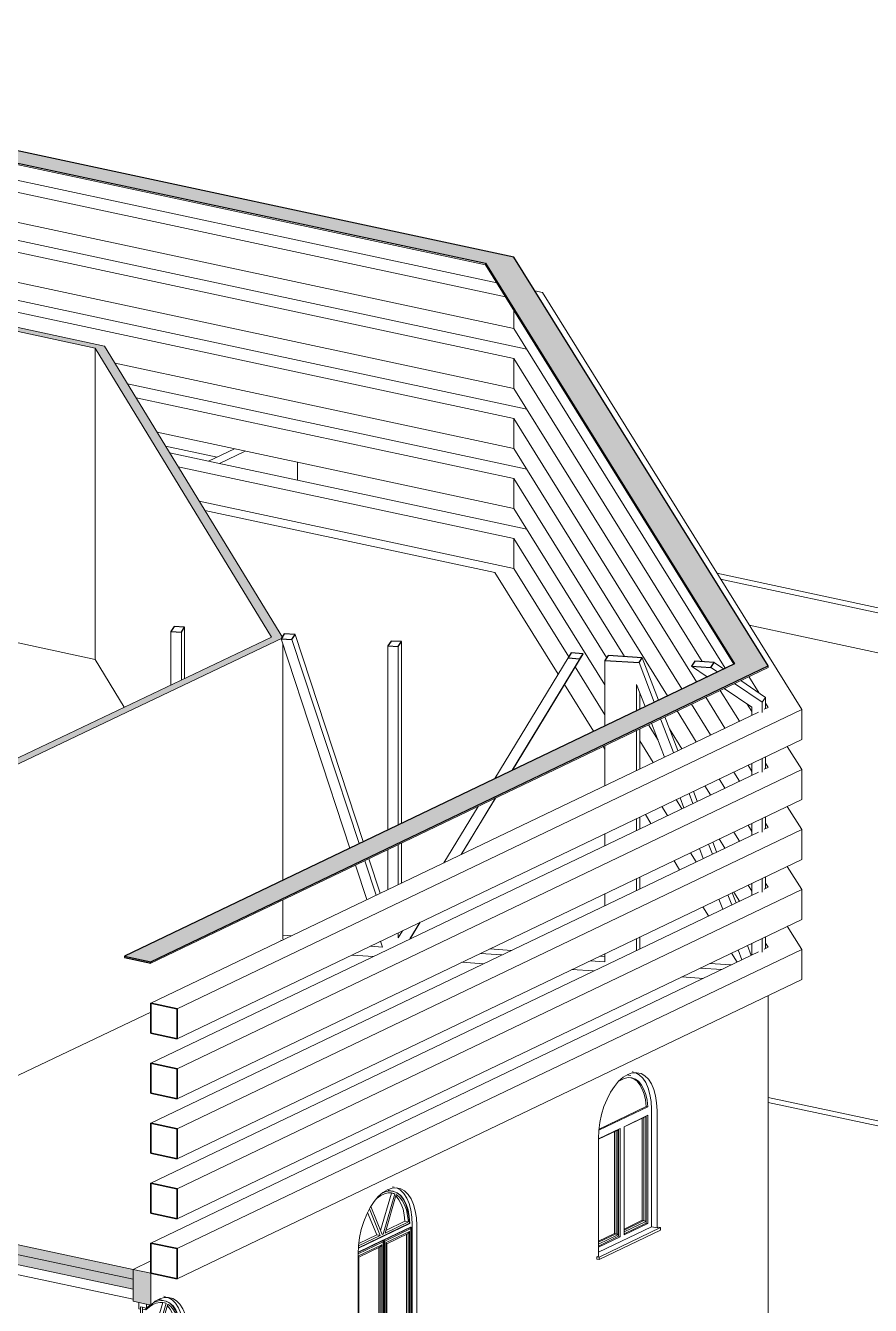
# Model space of a CAD drawing. Header units: millimetres. Extents: x -41144 to 51378, y -11813 to 34443.
# Drawn here: x 19918 to 27925, y -1000 to 11130 of the extents above; entities that cross this region are included whole.
import ezdxf

# ---------------------------------------------------------------- set-up
doc = ezdxf.new("R2010")
doc.units = ezdxf.units.MM
for name, color, linetype, lineweight in [('A-FLOR', 192, 'Continuous', 9), ('A-FLOR-FNSH', 192, 'Continuous', 35), ('A-FLOR-MCUT', 51, 'Continuous', 9), ('A-FLOR-PATT', 8, 'Continuous', 35), ('A-GENM', 13, 'Continuous', 9), ('A-GLAZ', 151, 'Continuous', 9), ('A-ROOF', 132, 'Continuous', 9), ('A-WALL', 113, 'Continuous', 9), ('A-WALL-PATT', 111, 'Continuous', 25), ('I-WALL', 2, 'Continuous', 9)]:
    doc.layers.add(name, color=color, linetype=linetype, lineweight=lineweight)

# ---------------------------------------------------------------- blocks, each defined once
blk = doc.blocks.new('HOOR LIGHT - HOOR LIGHT-165948-3D Section 2')
at = {"layer": 'A-GENM'}
blk.add_hatch(color=32, dxfattribs=at).paths.add_polyline_path([(21105, 2258), (26955, 5061), (24547, 8935), (14287, 11130), (2093, 10353), (-3721, 7568), (-3471, 7514), (2274, 10267), (14223, 11028), (24277, 8878), (26637, 5082), (20855, 2311)], flags=0)
h = blk.add_hatch(color=32, dxfattribs=at)
h.paths.add_polyline_path([(21105, 2244), (21105, 2258), (20855, 2311), (20855, 2297)], flags=0)
h.paths.add_polyline_path([(-3471, 7500), (-3471, 7514), (-3721, 7568), (-3721, 7553)], flags=0)
at = {"layer": 'A-GENM', "color": 3, "lineweight": 25}
for p, q in [((24547, 8935), (14287, 11130)), ((14223, 11028), (24277, 8878)), ((24277, 8878), (26637, 5082)), ((26955, 5061), (24547, 8935)), ((26637, 5082), (20855, 2311)), ((21105, 2258), (26955, 5061)), ((20855, 2311), (21105, 2258)), ((20855, 2311), (20855, 2297)), ((20855, 2297), (21105, 2244)), ((21105, 2244), (21105, 2258))]:
    blk.add_line(p, q, dxfattribs=at)
at = {"layer": 'A-GENM'}
for p, q in [((24277, 8863), (14223, 11013)), ((24277, 8863), (24277, 8878)), ((26630, 5078), (24277, 8863)), ((26955, 5047), (21105, 2244)), ((26955, 5047), (26955, 5061))]:
    blk.add_line(p, q, dxfattribs=at)
blk = doc.blocks.new('TRUESS3 - TRUESS-173606-3D Section 2')
at = {"layer": 'A-GENM', "lineweight": 25}
for p, q in [((21326, 5434), (21296, 5387)), ((21296, 5387), (21394, 5380)), ((21424, 5427), (21326, 5434)), ((21394, 5380), (21424, 5427)), ((22370, 5364), (22339, 5317)), ((22473, 5358), (22370, 5364)), ((22442, 5311), (22473, 5358)), ((22339, 5317), (22442, 5311)), ((23383, 5297), (23352, 5250)), ((23352, 5250), (23450, 5244)), ((23481, 5291), (23383, 5297)), ((23450, 5244), (23481, 5291)), ((25090, 5184), (25059, 5137)), ((25059, 5137), (25172, 5129)), ((25202, 5176), (25090, 5184)), ((25172, 5129), (25202, 5176)), ((25439, 5161), (25409, 5114)), ((25409, 5114), (25733, 5092)), ((25763, 5139), (25439, 5161)), ((25733, 5092), (25763, 5139)), ((26260, 5106), (26229, 5059)), ((26443, 5094), (26260, 5106)), ((26229, 5059), (26412, 5047)), ((26412, 5047), (26443, 5094))]:
    blk.add_line(p, q, dxfattribs=at)
at = {"layer": 'A-GENM'}
for p, q in [((21296, 5387), (21296, 4880)), ((21394, 4926), (21394, 5380)), ((21424, 5427), (21424, 4941)), ((22473, 5358), (23118, 3396)), ((22339, 5317), (22992, 3335)), ((23079, 3377), (22442, 5311)), ((23352, 5250), (23352, 3508)), ((23450, 3555), (23450, 5244)), ((23481, 5291), (23481, 3569)), ((25059, 5137), (24366, 3994)), ((24531, 4073), (25172, 5129)), ((25202, 5176), (24533, 4074)), ((25409, 5114), (25409, 4493)), ((25763, 5139), (25917, 4737)), ((25876, 4717), (25733, 5092)), ((26229, 5059), (26379, 4958)), ((26475, 5004), (26412, 5047)), ((26443, 5094), (26534, 5032)), ((25709, 4637), (25709, 4886)), ((25709, 4886), (25790, 4676)), ((26900, 4716), (26637, 4894)), ((26696, 4922), (26930, 4763)), ((25740, 4807), (25740, 4652)), ((26540, 4848), (26802, 4670)), ((26900, 4716), (26930, 4763)), ((26930, 4763), (26930, 4656)), ((26802, 4670), (26802, 4594)), ((26900, 4621), (26900, 4716)), ((25851, 4518), (25973, 4197)), ((26059, 4239), (25937, 4559)), ((25978, 4578), (26100, 4258)), ((25709, 4071), (25709, 4450)), ((25740, 4464), (25740, 4085)), ((25409, 4306), (25409, 3927)), ((26802, 4137), (26802, 4026)), ((26900, 4053), (26900, 4184)), ((26930, 4199), (26930, 4088)), ((24047, 3274), (24371, 3808)), ((24373, 3810), (24049, 3276)), ((26121, 3811), (26157, 3717)), ((26243, 3758), (26207, 3852)), ((26248, 3872), (26284, 3778)), ((24206, 3729), (23882, 3195)), ((25709, 3502), (25709, 3614)), ((25740, 3628), (25740, 3517)), ((26802, 3569), (26802, 3458)), ((26900, 3484), (26900, 3616)), ((26930, 3630), (26930, 3519)), ((25409, 3470), (25409, 3358)), ((23352, 3320), (23352, 2942)), ((23450, 2988), (23450, 3367)), ((23481, 3382), (23481, 3003)), ((26305, 3331), (26341, 3237)), ((26427, 3278), (26391, 3372)), ((26432, 3392), (26468, 3298)), ((23045, 3173), (23153, 2846)), ((23240, 2888), (23132, 3215)), ((23172, 3234), (23280, 2907)), ((25709, 2934), (25709, 3045)), ((25740, 3060), (25740, 2949)), ((26900, 2916), (26900, 3047)), ((26930, 3062), (26930, 2951)), ((26616, 2911), (26652, 2817)), ((26802, 3001), (26802, 2889)), ((25409, 2901), (25409, 2790)), ((26489, 2850), (26525, 2756)), ((26611, 2798), (26575, 2892)), ((23491, 2551), (23450, 2483)), ((23561, 2473), (23656, 2630)), ((23659, 2631), (23563, 2474)), ((22348, 2460), (22337, 2461)), ((22355, 2509), (22437, 2503)), ((23275, 2448), (23284, 2447)), ((23283, 2451), (23301, 2397)), ((23450, 2483), (23450, 2531)), ((23481, 2546), (23481, 2534)), ((25709, 2366), (25709, 2477)), ((25740, 2492), (25740, 2380)), ((26800, 2431), (26802, 2425)), ((26802, 2432), (26802, 2321)), ((26900, 2348), (26900, 2479)), ((26930, 2494), (26930, 2382)), ((23012, 2321), (23216, 2308)), ((23301, 2397), (23185, 2405)), ((24432, 2322), (24228, 2335)), ((24317, 2379), (24522, 2365)), ((25360, 2309), (25409, 2306)), ((25409, 2333), (25409, 2257)), ((26672, 2370), (26708, 2276)), ((26795, 2317), (26759, 2411)), ((24054, 2252), (24258, 2239)), ((25409, 2257), (25270, 2266)), ((26516, 2184), (26312, 2197)), ((26402, 2240), (26606, 2227)), ((25096, 2183), (25300, 2170)), ((26138, 2114), (26342, 2100))]:
    blk.add_line(p, q, dxfattribs=at)
blk = doc.blocks.new('Arched _2_ - Arched _2_ 2-V52-3D Section 2')
at = {"layer": 'A-GLAZ'}
for p, q in [((21199, -948), (21179, -944)), ((21231, -955), (21199, -948)), ((21244, -917), (21227, -913)), ((21063, -1026), (21099, -994)), ((21115, -1327), (21218, -973)), ((21250, -980), (21139, -1362)), ((21158, -1353), (21265, -987)), ((21218, -973), (21250, -980)), ((21131, -1366), (21059, -1188)), ((21079, -1368), (21026, -1238)), ((21059, -1245), (21111, -1375)), ((21059, -1418), (21390, -1259)), ((21394, -1260), (21063, -1419)), ((21400, -1295), (21142, -1419)), ((21147, -1420), (21405, -1296)), ((21404, -1310), (21157, -1428)), ((21379, -1247), (21158, -1353)), ((21166, -1327), (21347, -1240)), ((21347, -1240), (21379, -1247)), ((21390, -1259), (21394, -1260)), ((21400, -1295), (21405, -1296)), ((21405, -1296), (21404, -1310)), ((21404, -1310), (21404, -2362)), ((21405, -1296), (21405, -2368)), ((21417, -1273), (21417, -2361)), ((20991, -1386), (21006, -1379)), ((21026, -1394), (21079, -1368)), ((21111, -1375), (21059, -1401)), ((21136, -1421), (21063, -1457)), ((21068, -1458), (21141, -1422)), ((21140, -1437), (21073, -1469)), ((21111, -1375), (21079, -1368)), ((21139, -1362), (21128, -1360)), ((21139, -1362), (21131, -1366)), ((21136, -1421), (21141, -1422)), ((21141, -1422), (21140, -1437)), ((21140, -1437), (21140, -2489)), ((21141, -1422), (21141, -2495)), ((21147, -1420), (21142, -1419)), ((21142, -1419), (21142, -2491)), ((21147, -2492), (21147, -1420)), ((21157, -1428), (21147, -1420)), ((21157, -2480), (21157, -1428)), ((21392, -1337), (21170, -1443)), ((21174, -1454), (21170, -1443)), ((21170, -1443), (21170, -2454)), ((21377, -1357), (21174, -1454)), ((21174, -1454), (21174, -2432)), ((21362, -1364), (21362, -2331)), ((21392, -1337), (21377, -1357)), ((21377, -2334), (21377, -1357)), ((21392, -2347), (21392, -1337)), ((21113, -1483), (21068, -1505)), ((21128, -1463), (21073, -1489)), ((21099, -1490), (21099, -2458)), ((21128, -1463), (21113, -1483)), ((21113, -2461), (21113, -1483)), ((21128, -2474), (21128, -1463)), ((21429, -2365), (21075, -2534)), ((21429, -2368), (21075, -2538)), ((21490, -2393), (21136, -2563)), ((21490, -2425), (21136, -2595)), ((21405, -2368), (21147, -2492)), ((21404, -2362), (21157, -2480)), ((21170, -2454), (21392, -2347)), ((21362, -2331), (21174, -2421)), ((21174, -2432), (21377, -2334)), ((21362, -2331), (21377, -2334)), ((21377, -2334), (21392, -2347)), ((21404, -2362), (21405, -2368)), ((21405, -2367), (21417, -2361)), ((21417, -2361), (21429, -2365)), ((21429, -2365), (21429, -2368)), ((21429, -2368), (21490, -2393)), ((21490, -2393), (21490, -2425)), ((21006, -2482), (20917, -2524)), ((20991, -2540), (20917, -2524)), ((20917, -2524), (20917, -2548)), ((20991, -2493), (21006, -2486)), ((20991, -2564), (20991, -2540)), ((21018, -2472), (21033, -2465)), ((21099, -2458), (21053, -2479)), ((21063, -2531), (21066, -2530)), ((21068, -2483), (21113, -2461)), ((21141, -2495), (21068, -2530)), ((21073, -2500), (21128, -2474)), ((21140, -2489), (21073, -2521)), ((21099, -2458), (21113, -2461)), ((21113, -2461), (21128, -2474)), ((21140, -2489), (21141, -2495)), ((21147, -2492), (21142, -2491)), ((21142, -2493), (21145, -2492)), ((21157, -2480), (21147, -2492)), ((21174, -2432), (21170, -2454)), ((20917, -2548), (20991, -2564))]:
    blk.add_line(p, q, dxfattribs=at)
at = {"layer": 'A-GLAZ', "lineweight": 18}
for p, q in [((20991, -971), (20991, -1031)), ((21063, -987), (20991, -971)), ((20991, -1031), (21006, -1034)), ((21006, -1014), (21006, -1407)), ((21026, -1018), (21006, -1014)), ((21006, -1034), (21006, -1014)), ((21006, -1014), (21063, -1026)), ((21026, -1018), (21026, -1036)), ((21059, -1025), (21026, -1018)), ((21026, -1411), (21026, -1018)), ((21026, -1036), (21059, -1043)), ((21059, -1043), (21059, -1025)), ((21063, -1026), (21063, -987)), ((21026, -1181), (21026, -1238)), ((21059, -1188), (21026, -1181)), ((21059, -1245), (21059, -1188)), ((21026, -1238), (21059, -1245)), ((20991, -1386), (20991, -1468)), ((21006, -1389), (20991, -1386)), ((21006, -1407), (21006, -1389)), ((21006, -1407), (21026, -1411)), ((21063, -1419), (21006, -1407)), ((21063, -1466), (21006, -1454)), ((21006, -1454), (21006, -1482)), ((21006, -1471), (21006, -1454)), ((21006, -1454), (21063, -1466)), ((21026, -1394), (21026, -1411)), ((21059, -1401), (21026, -1394)), ((21026, -1411), (21059, -1418)), ((21059, -1418), (21059, -1401)), ((21063, -1466), (21063, -1419)), ((20991, -1468), (21006, -1471)), ((21006, -1482), (21018, -1494)), ((21018, -1494), (21033, -1497)), ((21033, -1488), (21033, -2485)), ((21053, -1492), (21033, -1488)), ((21033, -1497), (21033, -1488)), ((21033, -1488), (21053, -1492)), ((21053, -2489), (21053, -1492)), ((21053, -1492), (21053, -1502)), ((21053, -1502), (21068, -1505)), ((21068, -1458), (21063, -1457)), ((21063, -1457), (21063, -1466)), ((21073, -1469), (21068, -1458)), ((21068, -1505), (21073, -1489)), ((21073, -1489), (21073, -1469)), ((20991, -2493), (20991, -2564)), ((21006, -2496), (20991, -2493)), ((21018, -2472), (21006, -2479)), ((21006, -2479), (21006, -2496)), ((21006, -2496), (21006, -2507)), ((21006, -2507), (21006, -2496)), ((21006, -2507), (21063, -2519)), ((21063, -2519), (21006, -2507)), ((21033, -2475), (21018, -2472)), ((21033, -2485), (21033, -2475)), ((21033, -2485), (21053, -2489)), ((21053, -2489), (21033, -2485)), ((21068, -2483), (21053, -2479)), ((21053, -2479), (21053, -2489)), ((21063, -2519), (21063, -2529)), ((21063, -2531), (21063, -2519)), ((21063, -2529), (21068, -2530)), ((21075, -2534), (21063, -2531)), ((21073, -2500), (21068, -2483)), ((21068, -2530), (21073, -2521)), ((21073, -2521), (21073, -2500)), ((21075, -2538), (21075, -2534)), ((21136, -2563), (21075, -2538)), ((20991, -2564), (21136, -2595)), ((21136, -2595), (21136, -2563))]:
    blk.add_line(p, q, dxfattribs=at)
at = {"layer": 'A-GLAZ'}
for points in [[(21126, -977, 0), (21139, -970, 0), (21178, -957, 0), (21216, -953, 0), (21251, -961, 0), (21285, -978, 0), (21315, -1005, 0), (21341, -1042, 0), (21362, -1087, 0), (21378, -1139, 0), (21389, -1197, 0), (21394, -1260, 0)], [(21390, -1259, 0), (21385, -1196, 0), (21374, -1138, 0), (21358, -1086, 0), (21337, -1041, 0), (21311, -1004, 0), (21281, -977, 0), (21247, -960, 0)], [(21417, -1273, 0), (21414, -1202, 0), (21404, -1135, 0), (21388, -1076, 0), (21366, -1023, 0), (21338, -980, 0), (21306, -948, 0), (21270, -926, 0)], [(21250, -980, 0), (21220, -971, 0), (21189, -971, 0), (21156, -978, 0), (21123, -992, 0), (21091, -1014, 0), (21059, -1043, 0)], [(21347, -1240, 0), (21340, -1180, 0), (21328, -1126, 0), (21311, -1077, 0), (21289, -1036, 0), (21263, -1004, 0), (21261, -1002, 0)], [(21379, -1247, 0), (21373, -1187, 0), (21361, -1133, 0), (21344, -1084, 0), (21321, -1043, 0), (21295, -1011, 0), (21265, -987, 0)]]:
    blk.add_polyline3d(points, dxfattribs=at)
blk = doc.blocks.new('Arched _2_ - Arched _2_ 2-V53-3D Section 2')
at = {"layer": 'A-GLAZ'}
for p, q in [((23410, 121), (23394, 125)), ((23281, -289), (23385, 65)), ((23417, 58), (23306, -324)), ((23325, -315), (23431, 51)), ((23365, 90), (23345, 94)), ((23398, 83), (23365, 90)), ((23385, 65), (23417, 58)), ((23246, -330), (23160, -118)), ((23177, -86), (23278, -337)), ((23297, -328), (23190, -63)), ((23072, -453), (23557, -221)), ((23561, -222), (23072, -456)), ((23546, -209), (23325, -315)), ((23333, -289), (23513, -202)), ((23513, -202), (23546, -209)), ((23557, -221), (23561, -222)), ((23583, -235), (23583, -1323)), ((23278, -337), (23073, -436)), ((23076, -412), (23246, -330)), ((23278, -337), (23246, -330)), ((23306, -324), (23295, -322)), ((23306, -324), (23297, -328)), ((23567, -257), (23308, -381)), ((23313, -382), (23572, -258)), ((23570, -272), (23324, -390)), ((23558, -298), (23336, -405)), ((23544, -319), (23341, -416)), ((23529, -326), (23529, -1293)), ((23558, -298), (23544, -319)), ((23544, -1296), (23544, -319)), ((23558, -1309), (23558, -298)), ((23567, -257), (23572, -258)), ((23572, -258), (23570, -272)), ((23570, -272), (23570, -1324)), ((23572, -258), (23572, -1330)), ((23306, -398), (23069, -512)), ((23303, -383), (23070, -495)), ((23070, -498), (23308, -384)), ((23294, -425), (23072, -531)), ((23280, -445), (23077, -542)), ((23265, -452), (23265, -1420)), ((23294, -425), (23280, -445)), ((23280, -1423), (23280, -445)), ((23294, -1436), (23294, -425)), ((23303, -383), (23308, -384)), ((23308, -384), (23306, -398)), ((23306, -398), (23306, -1450)), ((23313, -382), (23308, -381)), ((23308, -381), (23308, -1453)), ((23308, -384), (23308, -1457)), ((23313, -1454), (23313, -382)), ((23324, -390), (23313, -382)), ((23324, -1442), (23324, -390)), ((23341, -416), (23336, -405)), ((23336, -405), (23336, -1416)), ((23341, -416), (23341, -1393)), ((23077, -542), (23072, -531)), ((23072, -531), (23072, -1542)), ((23077, -542), (23077, -1520)), ((23596, -1327), (23069, -1579)), ((23596, -1330), (23069, -1582)), ((23572, -1330), (23313, -1454)), ((23570, -1324), (23324, -1442)), ((23336, -1416), (23558, -1309)), ((23529, -1293), (23341, -1383)), ((23341, -1393), (23544, -1296)), ((23529, -1293), (23544, -1296)), ((23544, -1296), (23558, -1309)), ((23570, -1324), (23572, -1330)), ((23572, -1329), (23583, -1323)), ((23583, -1323), (23596, -1327)), ((23596, -1327), (23596, -1330)), ((23596, -1330), (23656, -1355)), ((23306, -1450), (23069, -1564)), ((23072, -1542), (23294, -1436)), ((23265, -1420), (23077, -1510)), ((23077, -1520), (23280, -1423)), ((23656, -1355), (23101, -1621)), ((23656, -1387), (23101, -1653)), ((23265, -1420), (23280, -1423)), ((23280, -1423), (23294, -1436)), ((23306, -1450), (23308, -1457)), ((23313, -1454), (23308, -1453)), ((23308, -1455), (23311, -1454)), ((23324, -1442), (23313, -1454)), ((23341, -1393), (23336, -1416)), ((23656, -1355), (23656, -1387)), ((23308, -1457), (23069, -1571)), ((23077, -1520), (23072, -1542)), ((23101, -1621), (23069, -1608)), ((23069, -1647), (23101, -1653)), ((23101, -1653), (23101, -1621))]:
    blk.add_line(p, q, dxfattribs=at)
for points in [[(23417, 58, 0), (23386, 67, 0), (23353, 67, 0), (23319, 59, 0), (23284, 43, 0), (23250, 18, 0), (23244, 12, 0)], [(23292, 61, 0), (23326, 76, 0), (23366, 85, 0), (23405, 81, 0), (23441, 67, 0), (23474, 41, 0), (23502, 5, 0), (23526, -41, 0), (23544, -95, 0), (23555, -156, 0), (23561, -222, 0)], [(23557, -221, 0), (23551, -155, 0), (23539, -94, 0), (23522, -40, 0), (23498, 6, 0), (23470, 42, 0), (23437, 68, 0), (23403, 82, 0)], [(23513, -202, 0), (23507, -142, 0), (23495, -88, 0), (23478, -39, 0), (23456, 2, 0), (23429, 34, 0), (23427, 36, 0)], [(23546, -209, 0), (23539, -149, 0), (23527, -95, 0), (23510, -46, 0), (23488, -5, 0), (23462, 27, 0), (23431, 51, 0)], [(23583, -235, 0), (23580, -162, 0), (23570, -95, 0), (23553, -34, 0), (23530, 18, 0), (23502, 61, 0), (23469, 94, 0), (23432, 115, 0)]]:
    blk.add_polyline3d(points, dxfattribs=at)
blk = doc.blocks.new('Arched _2_ - Arched _2_ 2-V54-3D Section 2')
at = {"layer": 'A-GLAZ'}
for p, q in [((25676, 1215), (25671, 1216)), ((25633, 1183), (25621, 1186)), ((25653, 1179), (25633, 1183)), ((25815, 883), (25351, 661)), ((25353, 672), (25800, 886)), ((25800, 886), (25815, 883)), ((25849, -254), (25849, 859)), ((25590, 694), (25816, 802)), ((25590, 693), (25796, 792)), ((25590, 692), (25778, 782)), ((25763, 775), (25763, -193)), ((25796, 792), (25778, 782)), ((25778, 782), (25778, -196)), ((25796, -205), (25796, 792)), ((25801, -219), (25801, 795)), ((25816, 802), (25816, -223)), ((25347, 578), (25553, 676)), ((25347, 577), (25532, 665)), ((25347, 576), (25514, 656)), ((25500, 649), (25500, -319)), ((25532, 665), (25514, 656)), ((25514, 656), (25514, -322)), ((25532, -332), (25532, 665)), ((25538, -345), (25538, 669)), ((25553, 676), (25553, -349)), ((25590, -331), (25590, 694)), ((25763, -193), (25590, -276)), ((25778, -196), (25590, -286)), ((25590, -304), (25796, -205)), ((25590, -321), (25801, -219)), ((25816, -223), (25590, -331)), ((25778, -196), (25763, -193)), ((25796, -205), (25778, -196)), ((25801, -219), (25816, -223)), ((25849, -254), (25347, -495)), ((25500, -319), (25347, -392)), ((25514, -322), (25347, -402)), ((25347, -420), (25532, -332)), ((25347, -437), (25538, -345)), ((25553, -349), (25347, -447)), ((25354, -543), (25937, -263)), ((25937, -287), (25354, -566)), ((25514, -322), (25500, -319)), ((25532, -332), (25514, -322)), ((25553, -349), (25538, -345)), ((25903, -265), (25849, -254)), ((25917, -259), (25903, -265)), ((25937, -263), (25917, -259)), ((25937, -263), (25937, -287)), ((25347, -532), (25333, -538)), ((25333, -538), (25354, -543)), ((25333, -538), (25333, -562)), ((25354, -566), (25333, -562)), ((25354, -566), (25354, -543))]:
    blk.add_line(p, q, dxfattribs=at)
for points in [[(25535, 1121, 0), (25553, 1133, 0), (25591, 1151, 0), (25628, 1159, 0), (25664, 1156, 0), (25698, 1143, 0), (25729, 1121, 0), (25756, 1088, 0), (25778, 1048, 0), (25796, 999, 0), (25808, 944, 0), (25815, 883, 0)], [(25800, 886, 0), (25793, 947, 0), (25781, 1002, 0), (25763, 1051, 0), (25741, 1092, 0), (25714, 1124, 0), (25683, 1147, 0), (25656, 1158, 0)], [(25849, 859, 0), (25846, 932, 0), (25836, 999, 0), (25819, 1060, 0), (25796, 1112, 0), (25768, 1155, 0), (25735, 1187, 0), (25703, 1206, 0)]]:
    blk.add_polyline3d(points, dxfattribs=at)
blk = doc.blocks.new('POLYGON HOORNO1 - POLYGON HOORNO-266158-3D Section 2')
at = {"layer": 'A-ROOF'}
for p, q in [((24668, 6358), (21283, 7082)), ((21364, 6949), (24547, 6268)), ((24547, 5984), (21564, 6622)), ((24547, 6268), (25409, 4883)), ((24547, 5984), (24547, 6268)), ((25067, 5148), (24547, 5984)), ((25409, 4598), (25127, 5052)), ((25740, 4350), (25866, 4146)), ((26085, 3794), (26138, 3708)), ((26002, 3643), (25949, 3729)), ((26275, 3205), (26221, 3291)), ((26630, 2918), (26683, 2832)), ((27274, 2374), (27137, 2593)), ((26930, 2434), (26955, 2394)), ((26863, 2350), (21105, -409)), ((21354, -462), (27274, 2374)), ((26955, 2394), (26919, 2377)), ((27274, 2090), (27274, 2374)), ((27274, 2090), (21354, -747))]:
    blk.add_line(p, q, dxfattribs=at)
at = {"layer": 'A-ROOF', "lineweight": 35}
for p, q in [((21354, -462), (21105, -409)), ((21105, -409), (21105, -693)), ((21354, -747), (21354, -462)), ((21105, -693), (21354, -747))]:
    blk.add_line(p, q, dxfattribs=at)
blk = doc.blocks.new('POLYGON HOORNO2 - POLYGON HOORNO-266412-3D Section 2')
at = {"layer": 'A-ROOF'}
for p, q in [((24668, 6926), (20884, 7736)), ((20965, 7603), (24547, 6837)), ((24547, 6552), (21165, 7276)), ((24547, 6837), (25595, 5150)), ((24547, 6552), (24547, 6837)), ((25425, 5140), (24547, 6552)), ((25912, 4356), (25821, 4503)), ((26021, 4466), (26138, 4276)), ((26357, 3924), (26411, 3839)), ((26547, 3335), (26493, 3421)), ((26630, 3486), (26683, 3401)), ((27274, 2942), (27137, 3161)), ((26863, 2918), (21105, 159)), ((21354, 106), (27274, 2942)), ((26802, 2925), (26766, 2983)), ((26955, 2963), (26919, 2945)), ((26930, 3002), (26955, 2963)), ((27274, 2658), (27274, 2942)), ((27274, 2658), (21354, -178))]:
    blk.add_line(p, q, dxfattribs=at)
at = {"layer": 'A-ROOF', "lineweight": 35}
for p, q in [((21354, 106), (21105, 159)), ((21105, 159), (21105, -125)), ((21354, -178), (21354, 106)), ((21105, -125), (21354, -178))]:
    blk.add_line(p, q, dxfattribs=at)
blk = doc.blocks.new('POLYGON HOORNO3 - POLYGON HOORNO-266474-3D Section 2')
at = {"layer": 'A-ROOF'}
for p, q in [((14287, 9600), (24547, 7405)), ((24668, 7495), (14350, 9701)), ((24547, 7121), (20766, 7930)), ((24547, 7405), (26139, 4843)), ((24547, 7121), (24547, 7405)), ((26003, 4778), (24547, 7121)), ((26275, 4342), (26093, 4634)), ((26229, 4699), (26411, 4407)), ((26630, 4055), (26683, 3969)), ((26547, 3904), (26493, 3990)), ((27274, 3511), (27137, 3730)), ((26802, 3493), (26766, 3552)), ((26955, 3531), (26919, 3514)), ((26930, 3571), (26955, 3531)), ((26863, 3487), (21105, 728)), ((21354, 674), (27274, 3511)), ((27274, 3226), (27274, 3511)), ((27274, 3226), (21354, 390))]:
    blk.add_line(p, q, dxfattribs=at)
at = {"layer": 'A-ROOF', "lineweight": 35}
for p, q in [((21354, 674), (21105, 728)), ((21105, 728), (21105, 444)), ((21354, 390), (21354, 674)), ((21105, 444), (21354, 390))]:
    blk.add_line(p, q, dxfattribs=at)
blk = doc.blocks.new('POLYGON HOORNO4 - POLYGON HOORNO-266536-3D Section 2')
at = {"layer": 'A-ROOF'}
for p, q in [((24668, 8063), (14350, 10270)), ((14287, 10168), (24547, 7974)), ((24547, 7689), (14287, 9884)), ((24547, 7974), (26332, 5102)), ((24547, 7689), (24547, 7974)), ((26276, 4909), (24547, 7689)), ((26547, 4472), (26365, 4764)), ((26501, 4829), (26683, 4537)), ((27274, 4079), (27137, 4298)), ((26930, 4139), (26955, 4099)), ((26863, 4055), (21105, 1296)), ((21354, 1243), (27274, 4079)), ((26802, 4061), (26766, 4120)), ((26955, 4099), (26919, 4082)), ((27274, 3795), (27274, 4079)), ((27274, 3795), (21354, 959))]:
    blk.add_line(p, q, dxfattribs=at)
at = {"layer": 'A-ROOF', "lineweight": 35}
for p, q in [((21354, 1243), (21105, 1296)), ((21105, 1296), (21105, 1012)), ((21354, 959), (21354, 1243)), ((21105, 1012), (21354, 959))]:
    blk.add_line(p, q, dxfattribs=at)
blk = doc.blocks.new('POLYGON HOORNO5 - POLYGON HOORNO-266598-3D Section 2')
at = {"layer": 'A-ROOF'}
for p, q in [((24383, 8693), (14350, 10838)), ((14287, 10736), (24466, 8559)), ((24547, 8258), (14287, 10452)), ((24817, 8600), (24746, 8615)), ((27274, 4648), (24817, 8600)), ((24547, 8258), (24547, 8429)), ((26548, 5039), (24547, 8258)), ((26774, 4960), (26871, 4804)), ((26863, 4624), (21105, 1865)), ((21354, 1811), (27274, 4648)), ((26802, 4630), (26758, 4700)), ((26955, 4668), (26919, 4650)), ((26930, 4708), (26955, 4668)), ((27274, 4363), (27274, 4648)), ((27274, 4363), (21354, 1527))]:
    blk.add_line(p, q, dxfattribs=at)
at = {"layer": 'A-ROOF', "lineweight": 35}
for p, q in [((21354, 1811), (21105, 1865)), ((21105, 1865), (21105, 1580)), ((21354, 1527), (21354, 1811)), ((21105, 1580), (21354, 1527))]:
    blk.add_line(p, q, dxfattribs=at)

msp = doc.modelspace()

# ---------------------------------------------------------------- hatches: boundary and pattern name
at = {"layer": 'A-FLOR-PATT', "lineweight": 9}
h = msp.add_hatch(dxfattribs=at)
h.set_pattern_fill('FP_2', color=256, style=0, pattern_type=2)
h.set_pattern_definition([(347.928, (15427.83, 18673.52), (675.8373, 47.9656), [28.509, -489.832, -3282.826]), (347.928, (15427.83, 18673.52), (675.8373, 47.9656), [-518.341, 28.509, -489.832, -2764.485]), (347.928, (15427.83, 18673.52), (675.8373, 47.9656), [-1036.682, 28.509, -1008.173, -1727.803]), (347.928, (15427.83, 18673.52), (675.8373, 47.9656), [-2073.364, 28.509, -489.832, -1209.462]), (347.928, (15427.83, 18673.52), (675.8373, 47.9656), [-2591.705, 28.509, -317.052, -863.902]), (347.928, (15427.83, 18673.52), (675.8373, 47.9656), [-2937.266, 28.509, -835.393]), (114.569, (15681.27, 18715.57), (-484.2432, 674.1773), [33.525, -576.015, -3860.418]), (114.569, (15681.27, 18715.57), (-484.2432, 674.1773), [-609.54, 33.525, -576.015, -3250.878]), (114.569, (15681.27, 18715.57), (-484.2432, 674.1773), [-1219.079, 33.525, -1185.555, -2031.799]), (114.569, (15681.27, 18715.57), (-484.2432, 674.1773), [-2438.159, 33.525, -576.015, -1422.259]), (114.569, (15681.27, 18715.57), (-484.2432, 674.1773), [-3047.698, 33.525, -372.835, -1015.899]), (114.569, (15681.27, 18715.57), (-484.2432, 674.1773), [-3454.058, 33.525, -982.375]), (240.39, (15765.75, 19082.52), (-191.5908, -722.1439), [28.211, -484.721, -3248.569]), (240.39, (15765.75, 19082.52), (-191.5908, -722.1439), [-512.932, 28.211, -484.721, -2735.637]), (240.39, (15765.75, 19082.52), (-191.5908, -722.1439), [-1025.864, 28.211, -997.653, -1709.773]), (240.39, (15765.75, 19082.52), (-191.5908, -722.1439), [-2051.728, 28.211, -484.721, -1196.841]), (240.39, (15765.75, 19082.52), (-191.5908, -722.1439), [-2564.66, 28.211, -313.743, -854.887]), (240.39, (15765.75, 19082.52), (-191.5908, -722.1439), [-2906.615, 28.211, -826.675])])
h.paths.add_polyline_path([(20938, -752), (20938, -658), (15156, 579), (15156, 484), (20709, -703)], flags=0)
h.paths.add_polyline_path([(2247, 3245), (2246, 3340), (-3555, 4581), (-3555, 4486), (2246, 3245)], flags=0)
at = {"layer": 'A-FLOR-PATT'}
h = msp.add_hatch(color=256, dxfattribs=at)
h.paths.add_polyline_path([(20938, -847), (20938, -752), (15156, 484), (15156, 389), (20906, -840)], flags=0)
h.paths.add_polyline_path([(2247, 3150), (2246, 3245), (-3555, 4486), (-3555, 4391), (2110, 3180)], flags=0)
at = {"layer": 'A-WALL-PATT', "lineweight": 9}
for points in [[(20576, 8073), (20549, 8118), (13361, 9666), (13223, 9658), (18562, 8507)], [(22249, 5333), (22328, 5371), (20666, 8093), (20549, 8118), (21997, 5746)], [(17516, 3026), (17518, 3026), (22355, 5326), (22328, 5371), (17434, 3043)]]:
    msp.add_hatch(color=256, dxfattribs=at).paths.add_polyline_path(points, flags=0)
h = msp.add_hatch(color=256, dxfattribs=at)
h.paths.add_polyline_path([(21105, -11304), (21105, -2588), (20938, -2553), (20938, -11268)], flags=0)
h.paths.add_polyline_path([(21105, -996), (21105, -693), (20938, -658), (20938, -960)], flags=0)

# ---------------------------------------------------------------- linework, layer by layer
at = {"layer": 'A-FLOR'}
for p, q in [((21733, 7041), (21245, 7145)), ((25409, 4270), (25391, 4298)), ((26390, 2692), (26336, 2777))]:
    msp.add_line(p, q, dxfattribs=at)
at = {"layer": 'A-FLOR-FNSH', "color": 1, "lineweight": 18}
for p, q in [((20938, -658), (15156, 579)), ((15156, 295), (20938, -942)), ((20938, -942), (20938, -658))]:
    msp.add_line(p, q, dxfattribs=at)
at = {"layer": 'A-FLOR-MCUT'}
for p, q in [((20938, -752), (15409, 430)), ((20938, -847), (15449, 327))]:
    msp.add_line(p, q, dxfattribs=at)
at = {"layer": 'A-WALL', "color": 1, "lineweight": 18}
for p, q in [((13340, 9632), (20576, 8073)), ((20666, 8093), (13361, 9666)), ((20576, 8073), (22249, 5333)), ((22355, 5326), (20666, 8093)), ((22249, 5333), (17434, 3043)), ((17517, 3025), (22355, 5326)), ((21105, -693), (20938, -658)), ((21105, -996), (21105, -693)), ((20938, -942), (20938, -960)), ((20938, -960), (21105, -996))]:
    msp.add_line(p, q, dxfattribs=at)
at = {"layer": 'A-WALL'}
for p, q in [((22494, 6992), (22494, 6823)), ((21564, 6622), (24547, 5984)), ((24367, 5946), (21618, 6534)), ((24966, 4983), (24367, 5946)), ((24547, 5984), (25067, 5148)), ((25127, 5052), (25409, 4598)), ((25302, 4442), (25026, 4886)), ((25409, 4270), (25409, 4270)), ((25845, 3568), (25792, 3653)), ((25949, 3729), (26002, 3643)), ((26221, 3291), (26275, 3205)), ((26117, 3130), (26064, 3215)), ((26662, 2254), (26609, 2339)), ((26955, -1585), (26955, 1937)), ((25903, 848), (25903, -265)), ((25347, -532), (25347, 582)), ((23625, -244), (23625, -1342)), ((20938, -658), (21105, -578)), ((23069, -1647), (23069, -510))]:
    msp.add_line(p, q, dxfattribs=at)
for points in [[(25347, 582, 0), (25351, 657, 0), (25361, 734, 0), (25377, 811, 0), (25400, 885, 0), (25429, 955, 0), (25462, 1020, 0), (25499, 1076, 0), (25539, 1124, 0), (25581, 1162, 0), (25625, 1188, 0), (25668, 1203, 0), (25711, 1206, 0), (25751, 1197, 0), (25788, 1176, 0), (25821, 1144, 0), (25850, 1101, 0), (25872, 1048, 0), (25889, 988, 0), (25899, 920, 0), (25903, 848, 0)], [(23069, -510, 0), (23073, -434, 0), (23083, -357, 0), (23100, -280, 0), (23123, -206, 0), (23151, -136, 0), (23184, -72, 0), (23221, -15, 0), (23261, 33, 0), (23304, 70, 0), (23347, 97, 0), (23391, 112, 0), (23433, 115, 0), (23473, 106, 0), (23510, 85, 0), (23544, 52, 0), (23572, 9, 0), (23595, -43, 0), (23611, -104, 0), (23622, -171, 0), (23625, -244, 0)], [(21105, -996, 0), (21146, -961, 0), (21189, -937, 0), (21232, -925, 0), (21273, -924, 0), (21312, -934, 0), (21348, -956, 0), (21380, -989, 0), (21407, -1032, 0), (21429, -1084, 0), (21445, -1144, 0), (21455, -1211, 0), (21458, -1282, 0)]]:
    msp.add_polyline3d(points, dxfattribs=at)
at = {"layer": 'I-WALL'}
for p, q in [((20576, 5122), (20576, 8073)), ((21653, 7003), (21897, 7119)), ((22000, 7097), (21756, 6981)), ((26471, 5939), (51378, 612)), ((51206, 602), (26505, 5884)), ((18866, 5490), (20576, 5122)), ((26777, 5447), (50659, 340)), ((22355, 3030), (22355, 5269)), ((20576, 5122), (20853, 4669)), ((22355, 2470), (22355, 2843)), ((17517, 74), (21105, 1780)), ((26955, 971), (31903, -87)), ((31731, -98), (26955, 924))]:
    msp.add_line(p, q, dxfattribs=at)

# ---------------------------------------------------------------- block references
at = {"layer": 'A-GENM'}
for name in ['HOOR LIGHT - HOOR LIGHT-165948-3D Section 2', 'TRUESS3 - TRUESS-173606-3D Section 2']:
    msp.add_blockref(name, (0, 0), dxfattribs=at)
at = {"layer": 'A-GLAZ'}
for name in ['Arched _2_ - Arched _2_ 2-V54-3D Section 2', 'Arched _2_ - Arched _2_ 2-V53-3D Section 2', 'Arched _2_ - Arched _2_ 2-V52-3D Section 2']:
    msp.add_blockref(name, (0, 0), dxfattribs=at)
at = {"layer": 'A-ROOF'}
for name in ['POLYGON HOORNO5 - POLYGON HOORNO-266598-3D Section 2', 'POLYGON HOORNO4 - POLYGON HOORNO-266536-3D Section 2', 'POLYGON HOORNO3 - POLYGON HOORNO-266474-3D Section 2', 'POLYGON HOORNO2 - POLYGON HOORNO-266412-3D Section 2', 'POLYGON HOORNO1 - POLYGON HOORNO-266158-3D Section 2']:
    msp.add_blockref(name, (0, 0), dxfattribs=at)

doc.saveas('drawing.dxf')
